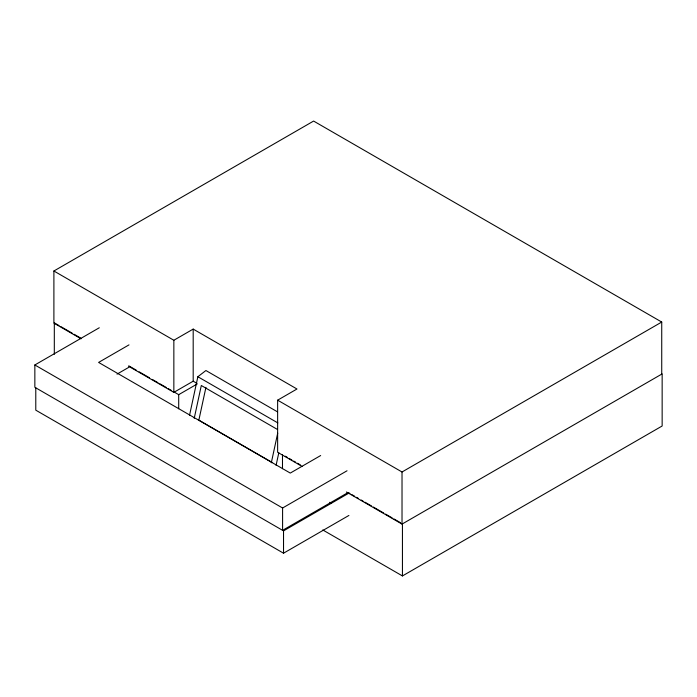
<?xml version="1.0" encoding="UTF-8"?>
<svg xmlns="http://www.w3.org/2000/svg" width="697" height="697" viewBox="0 0 697 697"><rect width="100%" height="100%" fill="white"/><g stroke="black" fill="none" stroke-linecap="round" stroke-linejoin="round"><path stroke-width="1.05" d="M189.523 415.36L197.861 376.737L205.911 370.525L277.432 411.814M194.228 418.305L201.311 385.502L277.441 429.457M205.937 387.349L198.854 420.152L272.17 462.486M271.307 462.799L277.694 433.177M276.09 465.343L278.8 452.815M81.07 338.803L53.896 323.112L53.896 271.002L313.606 121.06L661.732 322.049L661.732 374.158M348.901 493.127L283.531 530.87L34.85 387.297L34.85 364.967L99.288 327.764M128.997 344.876L98.608 362.423L290.274 473.08L320.664 455.542M53.896 271.002L173.849 340.258L193.191 329.089L296.974 389.004L277.633 400.174L277.633 452.283L302.132 466.432M117.026 374.123L128.997 367.214M128.867 366.395L173.849 392.367L193.191 381.198L196.929 383.359M173.048 391.4L178.702 394.659L197.12 384.03M34.85 364.967L282.59 508L347.028 470.789M347.028 493.127L282.59 530.33L282.59 508M277.633 400.174L402.021 471.991L661.732 322.049M35.782 387.837L35.782 410.167L283.531 553.2L348.901 515.458M346.426 491.995L402.021 524.1L662.15 373.888L662.15 425.998L402.439 575.94L322.781 529.955M197.861 376.737L277.842 422.913M59.027 325.569L54.314 322.842L54.314 354.329M60.909 326.658L72.218 333.183M74.1 334.272L80.695 338.08M128.753 365.829L136.298 370.177M139.121 371.815L149.489 377.791M152.312 379.429L157.966 382.688M159.857 383.777L166.452 387.584M168.334 388.673L171.166 390.311M285.291 456.204L287.173 457.284M289.046 458.365L291.851 459.985M293.725 461.074L295.606 462.155M297.48 463.235L300.285 464.855M348.082 492.457L349.955 493.537M351.828 494.617L354.642 496.238M356.515 497.318L358.389 498.407M361.203 500.028L363.076 501.108M364.949 502.188L371.51 505.978M373.383 507.059L383.698 513.009M385.572 514.098L392.132 517.88M394.005 518.96L400.566 522.75M329.751 502.293L331.554 503.339M402.439 523.83L402.439 575.94M402.021 471.991L402.021 524.1M283.531 530.87L283.531 553.2M282.485 454.575L282.485 468.689M193.191 329.089L193.191 381.198M178.702 394.659L178.702 408.773M173.849 340.258L173.849 392.367"/></g></svg>
